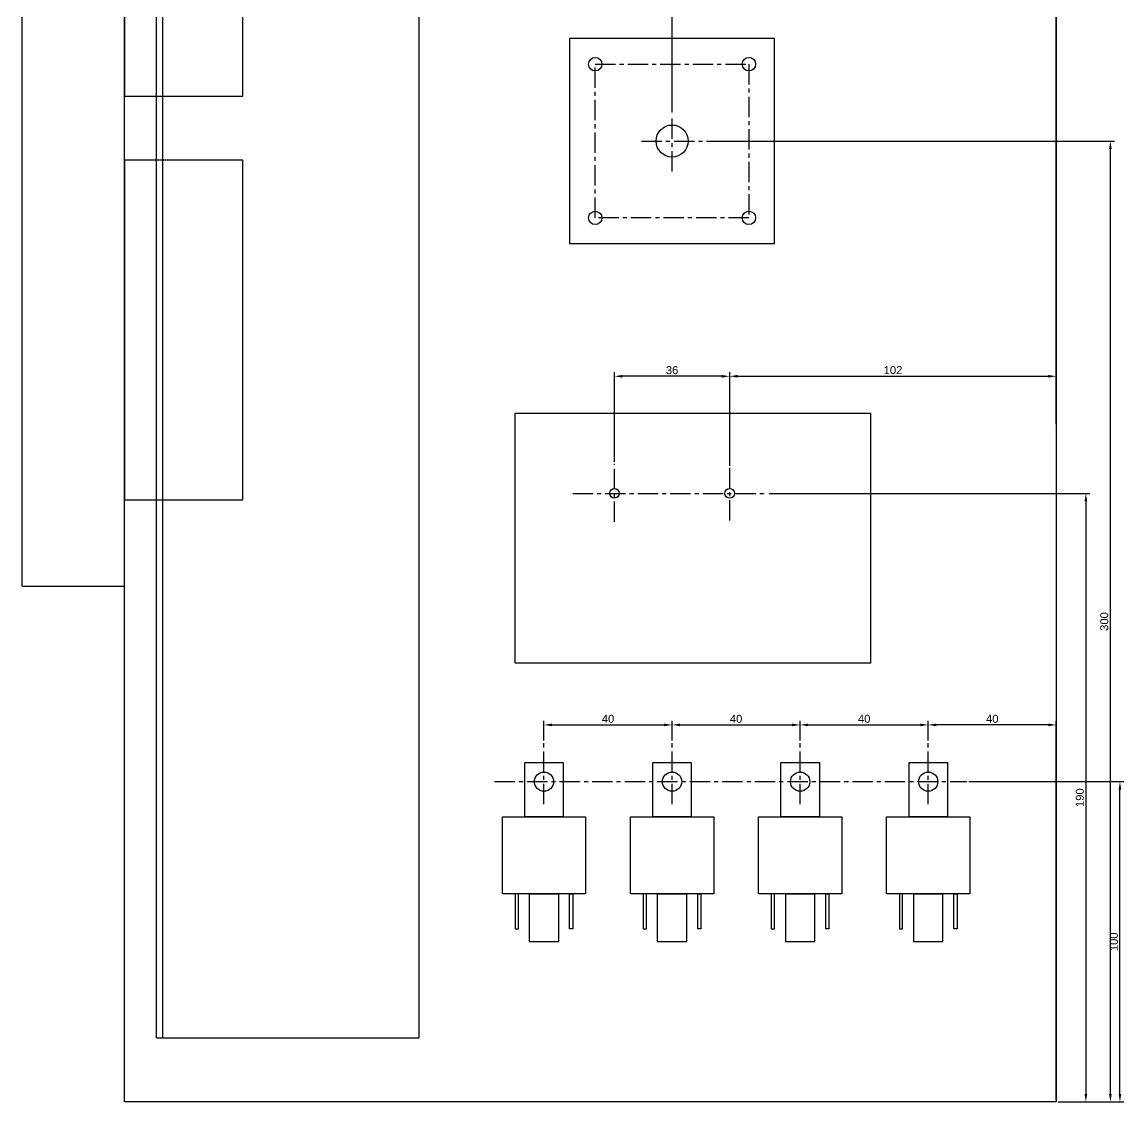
# Model space of a CAD drawing. Header units: millimetres. Extents: x -829 to 2887, y -460 to 1788.
# Drawn here: x 1121 to 1465.2, y 422.5 to 759.7 of the extents above; entities that cross this region are included whole.
import ezdxf

# ---------------------------------------------------------------- set-up
doc = ezdxf.new("R2010")
doc.units = ezdxf.units.MM
doc.linetypes.add('CENTER', pattern=[10.16, 6.35, -1.27, 1.27, -1.27])
for name, color, linetype in [('Canaletas', 1, 'Continuous'), ('CENTRO', 7, 'CENTER'), ('COTA', 1, 'Continuous')]:
    doc.layers.add(name, color=color, linetype=linetype)
doc.styles.get("Standard").update_dxf_attribs({"font": 'arial.ttf'})
doc.dimstyles.new('ISO-25', dxfattribs={"dimtxt": 2.5, "dimasz": 2.5, "dimexe": 1.25, "dimexo": 0.625, "dimtad": 1, "dimtxsty": 'Standard', "dimcen": 2.5, "dimadec": 0, "dimazin": 0, "dimtfac": 1, "dimtmove": 0, "dimatfit": 3, "dimfxl": 1, "dimarcsym": 0})

# ---------------------------------------------------------------- blocks, each defined once
blk = doc.blocks.new('*D172')
at = {"layer": 'COTA', "color": 0, "lineweight": -2}
for p, q in [((1416.66, 522.54), (1465.15, 522.54)), ((1463.9, 425.04), (1463.9, 520.04)), ((1444.65, 422.54), (1465.15, 422.54))]:
    blk.add_line(p, q, dxfattribs=at)
at = {"layer": 'COTA', "color": 0}
for points in [[(1464.32, 520.04), (1463.49, 520.04), (1463.9, 522.54)], [(1463.49, 425.04), (1464.32, 425.04), (1463.9, 422.54)]]:
    blk.add_solid(points, dxfattribs=at)
at = {"layer": 'Defpoints', "color": 0}
for p in [(1416.04, 522.54), (1463.9, 522.54), (1444.03, 422.54)]:
    blk.add_point(p, dxfattribs=at)
at = {"layer": 'COTA', "color": 0, "insert": (1462, 472.54), "char_height": 2.5, "attachment_point": 5, "rotation": 90}
blk.add_mtext('100', dxfattribs=at)
blk = doc.blocks.new('*D174')
at = {"layer": 'COTA', "color": 0, "lineweight": -2}
for p, q in [((1364.03, 535.36), (1364.03, 541.5)), ((1404.03, 535.36), (1404.03, 541.5)), ((1366.53, 540.25), (1401.53, 540.25))]:
    blk.add_line(p, q, dxfattribs=at)
at = {"layer": 'COTA', "color": 0}
for points in [[(1366.53, 540.67), (1366.53, 539.83), (1364.03, 540.25)], [(1401.53, 539.83), (1401.53, 540.67), (1404.03, 540.25)]]:
    blk.add_solid(points, dxfattribs=at)
at = {"layer": 'Defpoints', "color": 0}
for p in [(1404.03, 540.25), (1364.03, 534.74), (1404.03, 534.74)]:
    blk.add_point(p, dxfattribs=at)
at = {"layer": 'COTA', "color": 0, "insert": (1384.03, 542.15), "char_height": 2.5, "attachment_point": 5}
blk.add_mtext('40', dxfattribs=at)
blk = doc.blocks.new('*D175')
at = {"layer": 'COTA', "color": 0, "lineweight": -2}
for p, q in [((1324.03, 535.36), (1324.03, 541.5)), ((1364.03, 535.36), (1364.03, 541.5)), ((1326.53, 540.25), (1361.53, 540.25))]:
    blk.add_line(p, q, dxfattribs=at)
at = {"layer": 'COTA', "color": 0}
for points in [[(1326.53, 540.67), (1326.53, 539.83), (1324.03, 540.25)], [(1361.53, 539.83), (1361.53, 540.67), (1364.03, 540.25)]]:
    blk.add_solid(points, dxfattribs=at)
at = {"layer": 'Defpoints', "color": 0}
for p in [(1364.03, 540.25), (1324.03, 534.74), (1364.03, 534.74)]:
    blk.add_point(p, dxfattribs=at)
at = {"layer": 'COTA', "color": 0, "insert": (1344.03, 542.15), "char_height": 2.5, "attachment_point": 5}
blk.add_mtext('40', dxfattribs=at)
blk = doc.blocks.new('*D176')
at = {"layer": 'COTA', "color": 0, "lineweight": -2}
for p, q in [((1284.03, 535.36), (1284.03, 541.5)), ((1324.03, 535.36), (1324.03, 541.5)), ((1286.53, 540.25), (1321.53, 540.25))]:
    blk.add_line(p, q, dxfattribs=at)
at = {"layer": 'COTA', "color": 0}
for points in [[(1286.53, 540.67), (1286.53, 539.83), (1284.03, 540.25)], [(1321.53, 539.83), (1321.53, 540.67), (1324.03, 540.25)]]:
    blk.add_solid(points, dxfattribs=at)
at = {"layer": 'Defpoints', "color": 0}
for p in [(1324.03, 540.25), (1284.03, 534.74), (1324.03, 534.74)]:
    blk.add_point(p, dxfattribs=at)
at = {"layer": 'COTA', "color": 0, "insert": (1304.03, 542.15), "char_height": 2.5, "attachment_point": 5}
blk.add_mtext('40', dxfattribs=at)
blk = doc.blocks.new('*D177')
at = {"layer": 'COTA', "color": 0, "lineweight": -2}
for p, q in [((1404.03, 535.36), (1404.03, 541.5)), ((1444.03, 423.17), (1444.03, 541.5)), ((1441.53, 540.25), (1406.53, 540.25))]:
    blk.add_line(p, q, dxfattribs=at)
at = {"layer": 'COTA', "color": 0}
for points in [[(1406.53, 540.67), (1406.53, 539.83), (1404.03, 540.25)], [(1441.53, 539.83), (1441.53, 540.67), (1444.03, 540.25)]]:
    blk.add_solid(points, dxfattribs=at)
at = {"layer": 'Defpoints', "color": 0}
for p in [(1404.03, 540.25), (1404.03, 534.74), (1444.03, 422.54)]:
    blk.add_point(p, dxfattribs=at)
at = {"layer": 'COTA', "color": 0, "insert": (1424.03, 542.15), "char_height": 2.5, "attachment_point": 5}
blk.add_mtext('40', dxfattribs=at)
blk = doc.blocks.new('*D178')
at = {"layer": 'COTA', "color": 0, "lineweight": -2}
for p, q in [((1334.79, 722.54), (1462.16, 722.54)), ((1460.91, 425.04), (1460.91, 720.04)), ((1444.65, 422.54), (1462.16, 422.54))]:
    blk.add_line(p, q, dxfattribs=at)
at = {"layer": 'COTA', "color": 0}
for points in [[(1461.33, 720.04), (1460.49, 720.04), (1460.91, 722.54)], [(1460.49, 425.04), (1461.33, 425.04), (1460.91, 422.54)]]:
    blk.add_solid(points, dxfattribs=at)
at = {"layer": 'Defpoints', "color": 0}
for p in [(1334.17, 722.54), (1460.91, 722.54), (1444.03, 422.54)]:
    blk.add_point(p, dxfattribs=at)
at = {"layer": 'COTA', "color": 0, "insert": (1459.01, 572.54), "char_height": 2.5, "attachment_point": 5, "rotation": 90}
blk.add_mtext('300', dxfattribs=at)
blk = doc.blocks.new('*D179')
at = {"layer": 'COTA', "color": 0, "lineweight": -2}
for p, q in [((1324.03, 731.41), (1324.03, 768.93)), ((1326.53, 767.68), (1441.53, 767.68)), ((1444.03, 634.18), (1444.03, 768.93))]:
    blk.add_line(p, q, dxfattribs=at)
at = {"layer": 'COTA', "color": 0}
for points in [[(1326.53, 768.1), (1326.53, 767.26), (1324.03, 767.68)], [(1441.53, 767.26), (1441.53, 768.1), (1444.03, 767.68)]]:
    blk.add_solid(points, dxfattribs=at)
at = {"layer": 'Defpoints', "color": 0}
for p in [(1444.03, 767.68), (1324.03, 730.78), (1444.03, 633.55)]:
    blk.add_point(p, dxfattribs=at)
at = {"layer": 'COTA', "color": 0, "insert": (1384.03, 769.58), "char_height": 2.5, "attachment_point": 5}
blk.add_mtext('120', dxfattribs=at)
blk = doc.blocks.new('*D193')
at = {"layer": 'COTA', "color": 0, "lineweight": -2}
for p, q in [((1354.34, 612.54), (1454.51, 612.54)), ((1453.26, 610.04), (1453.26, 425.04)), ((1444.65, 422.54), (1454.51, 422.54))]:
    blk.add_line(p, q, dxfattribs=at)
at = {"layer": 'COTA', "color": 0}
for points in [[(1453.68, 610.04), (1452.85, 610.04), (1453.26, 612.54)], [(1452.85, 425.04), (1453.68, 425.04), (1453.26, 422.54)]]:
    blk.add_solid(points, dxfattribs=at)
at = {"layer": 'Defpoints', "color": 0}
for p in [(1353.72, 612.54), (1444.03, 422.54), (1453.26, 422.54)]:
    blk.add_point(p, dxfattribs=at)
at = {"layer": 'COTA', "color": 0, "insert": (1451.36, 517.54), "char_height": 2.5, "attachment_point": 5, "rotation": 90}
blk.add_mtext('190', dxfattribs=at)
blk = doc.blocks.new('*D194')
at = {"layer": 'COTA', "color": 0, "lineweight": -2}
for p, q in [((1444.03, 700.93), (1444.03, 647.84)), ((1342.03, 621.14), (1342.03, 650.34)), ((1344.53, 649.09), (1441.53, 649.09))]:
    blk.add_line(p, q, dxfattribs=at)
at = {"layer": 'COTA', "color": 0}
for points in [[(1344.53, 649.51), (1344.53, 648.67), (1342.03, 649.09)], [(1441.53, 648.67), (1441.53, 649.51), (1444.03, 649.09)]]:
    blk.add_solid(points, dxfattribs=at)
at = {"layer": 'Defpoints', "color": 0}
for p in [(1444.03, 701.55), (1444.03, 649.09), (1342.03, 620.52)]:
    blk.add_point(p, dxfattribs=at)
at = {"layer": 'COTA', "color": 0, "insert": (1393.03, 650.99), "char_height": 2.5, "attachment_point": 5}
blk.add_mtext('102', dxfattribs=at)
blk = doc.blocks.new('*D195')
at = {"layer": 'COTA', "color": 0, "lineweight": -2}
for p, q in [((1306.03, 622.38), (1306.03, 650.34)), ((1339.53, 649.09), (1308.53, 649.09)), ((1342.03, 621.14), (1342.03, 650.34))]:
    blk.add_line(p, q, dxfattribs=at)
at = {"layer": 'COTA', "color": 0}
for points in [[(1308.53, 649.51), (1308.53, 648.67), (1306.03, 649.09)], [(1339.53, 648.67), (1339.53, 649.51), (1342.03, 649.09)]]:
    blk.add_solid(points, dxfattribs=at)
at = {"layer": 'Defpoints', "color": 0}
for p in [(1306.03, 649.09), (1306.03, 621.75), (1342.03, 620.52)]:
    blk.add_point(p, dxfattribs=at)
at = {"layer": 'COTA', "color": 0, "insert": (1324.03, 650.99), "char_height": 2.5, "attachment_point": 5}
blk.add_mtext('36', dxfattribs=at)

msp = doc.modelspace()

# ---------------------------------------------------------------- linework, layer by layer
for p, q in [((1153.028, 422.541), (1153.028, 922.541)), ((1121.028, 583.541), (1121.028, 883.541)), ((1444.028, 844.568), (1444.028, 422.541)), ((1163.028, 442.541), (1163.028, 842.541)), ((1165.028, 442.541), (1165.028, 842.541)), ((1121.028, 583.541), (1153.028, 583.541)), ((1444.028, 422.541), (1153.028, 422.541))]:
    msp.add_line(p, q)
for points in [[(1190.028, 736.541), (1190.028, 842.541), (1153.028, 842.541), (1153.028, 736.541)], [(1356.028, 690.541), (1356.028, 754.541), (1292.028, 754.541), (1292.028, 690.541)], [(1190.028, 610.541), (1190.028, 716.541), (1153.028, 716.541), (1153.028, 610.541)], [(1386.028, 559.541), (1275.028, 559.541), (1275.028, 637.541), (1386.028, 637.541)], [(1278.028, 511.541), (1278.028, 528.541), (1290.028, 528.541), (1290.028, 511.541)], [(1318.028, 511.541), (1318.028, 528.541), (1330.028, 528.541), (1330.028, 511.541)], [(1358.028, 511.541), (1358.028, 528.541), (1370.028, 528.541), (1370.028, 511.541)], [(1398.028, 511.541), (1398.028, 528.541), (1410.028, 528.541), (1410.028, 511.541)], [(1271.028, 487.541), (1271.028, 511.541), (1297.028, 511.541), (1297.028, 487.541)], [(1311.028, 487.541), (1311.028, 511.541), (1337.028, 511.541), (1337.028, 487.541)], [(1351.028, 487.541), (1351.028, 511.541), (1377.028, 511.541), (1377.028, 487.541)], [(1391.028, 487.541), (1391.028, 511.541), (1417.028, 511.541), (1417.028, 487.541)], [(1276.028, 476.541), (1276.028, 487.541), (1275.028, 487.541), (1275.028, 476.541)], [(1279.528, 472.541), (1279.528, 487.541), (1288.528, 487.541), (1288.528, 472.541)], [(1292.028, 476.541), (1292.028, 487.541), (1293.028, 487.541), (1293.028, 476.541)], [(1316.028, 476.541), (1316.028, 487.541), (1315.028, 487.541), (1315.028, 476.541)], [(1319.528, 472.541), (1319.528, 487.541), (1328.528, 487.541), (1328.528, 472.541)], [(1332.028, 476.541), (1332.028, 487.541), (1333.028, 487.541), (1333.028, 476.541)], [(1356.028, 476.541), (1356.028, 487.541), (1355.028, 487.541), (1355.028, 476.541)], [(1359.528, 472.541), (1359.528, 487.541), (1368.528, 487.541), (1368.528, 472.541)], [(1372.028, 476.541), (1372.028, 487.541), (1373.028, 487.541), (1373.028, 476.541)], [(1396.028, 476.541), (1396.028, 487.541), (1395.028, 487.541), (1395.028, 476.541)], [(1399.528, 472.541), (1399.528, 487.541), (1408.528, 487.541), (1408.528, 472.541)], [(1412.028, 476.541), (1412.028, 487.541), (1413.028, 487.541), (1413.028, 476.541)]]:
    msp.add_lwpolyline(points, close=True)
for centre, radius in [((1300.028, 746.541), 2.1), ((1348.028, 746.541), 2.1), ((1324.028, 722.541), 5), ((1300.028, 698.541), 2.1), ((1348.028, 698.541), 2.1), ((1306.028, 612.541), 1.5), ((1342.028, 612.541), 1.5), ((1284.028, 522.541), 3), ((1324.028, 522.541), 3), ((1364.028, 522.541), 3), ((1404.028, 522.541), 3)]:
    msp.add_circle(centre, radius)
at = {"layer": 'Canaletas'}
for p, q in [((1245.028, 442.541), (1245.028, 812.541)), ((1163.028, 442.541), (1245.028, 442.541))]:
    msp.add_line(p, q, dxfattribs=at)
at = {"layer": 'CENTRO'}
for p, q in [((1324.028, 713.02), (1324.028, 730.783)), ((1314.476, 722.541), (1334.17, 722.541)), ((1306.028, 603.652), (1306.028, 621.753)), ((1342.028, 604.03), (1342.028, 620.516)), ((1293.004, 612.541), (1353.717, 612.541)), ((1284.028, 515.464), (1284.028, 534.739)), ((1324.028, 515.464), (1324.028, 534.739)), ((1364.028, 515.464), (1364.028, 534.739)), ((1404.028, 515.464), (1404.028, 534.739)), ((1268.591, 522.541), (1416.036, 522.541))]:
    msp.add_line(p, q, dxfattribs=at)
msp.add_lwpolyline([(1300.028, 698.541), (1300.028, 746.541), (1348.028, 746.541), (1348.028, 698.541)], close=True, dxfattribs=at)

# ---------------------------------------------------------------- dimensions: what is measured, and where the dimension line sits
at = {"layer": 'COTA'}
for base, p1, p2, picture, middle in [((1444.028, 767.679), (1324.028, 730.783), (1444.028, 633.555), '*D179', (1384.028, 769.58)), ((1444.028, 649.091), (1342.028, 620.516), (1444.028, 701.554), '*D194', (1393.028, 650.992)), ((1306.028, 649.091), (1342.028, 620.516), (1306.028, 621.753), '*D195', (1324.028, 650.992)), ((1324.028, 540.249), (1284.028, 534.739), (1324.028, 534.739), '*D176', (1304.028, 542.15)), ((1364.028, 540.249), (1324.028, 534.739), (1364.028, 534.739), '*D175', (1344.028, 542.15)), ((1404.028, 540.249), (1364.028, 534.739), (1404.028, 534.739), '*D174', (1384.028, 542.15)), ((1404.028, 540.249), (1444.028, 422.541), (1404.028, 534.739), '*D177', (1424.028, 542.15))]:
    dim = msp.add_linear_dim(base=base, p1=p1, p2=p2, dimstyle='ISO-25', dxfattribs=at)
    dim.commit()
    dim.dimension.update_dxf_attribs({"geometry": picture, "text_midpoint": middle})
for base, p1, p2, picture, middle in [((1460.908, 722.541), (1444.028, 422.541), (1334.17, 722.541), '*D178', (1459.007, 572.541)), ((1453.262, 422.541), (1353.717, 612.541), (1444.028, 422.541), '*D193', (1451.361, 517.541)), ((1463.903, 522.541), (1444.028, 422.541), (1416.036, 522.541), '*D172', (1462.002, 472.541))]:
    dim = msp.add_linear_dim(base=base, p1=p1, p2=p2, angle=90, dimstyle='ISO-25', dxfattribs=at)
    dim.commit()
    dim.dimension.update_dxf_attribs({"geometry": picture, "text_midpoint": middle})

doc.saveas('drawing.dxf')
